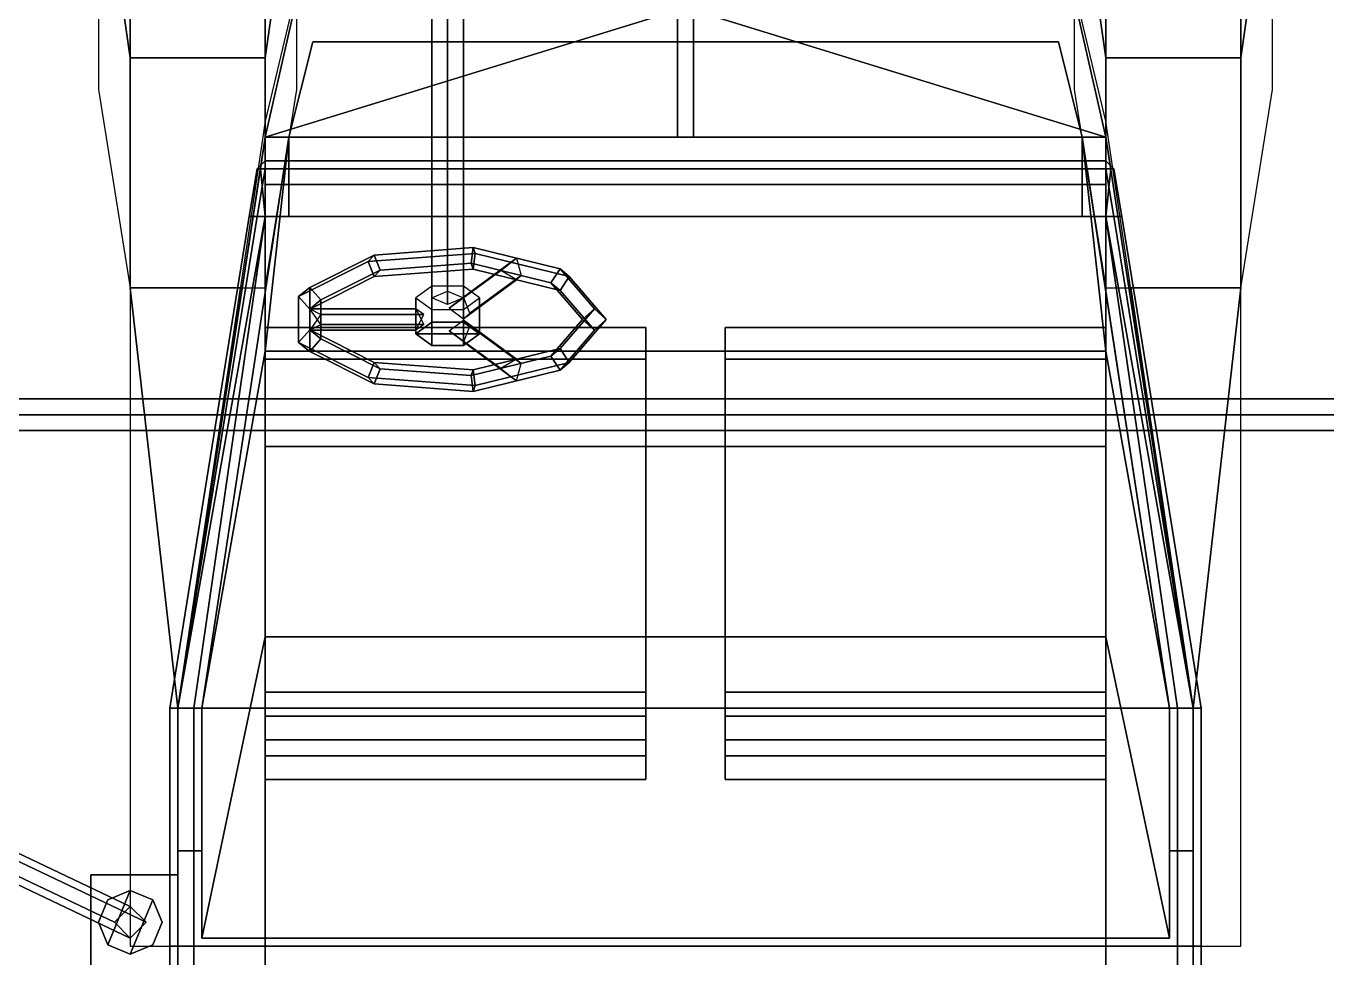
# Model space of a CAD drawing. Header units: millimetres. Extents: x -6 to 2, y -4 to 12.
# Drawn here: x -0.832 to 0.809, y -0.685 to 0.49 of the extents above; entities that cross this region are included whole.
import ezdxf

# ---------------------------------------------------------------- set-up
doc = ezdxf.new("R2010")
doc.units = ezdxf.units.MM
for name, color, linetype in [('antenna', 5, 'Continuous'), ('fenders', 1, 'Continuous'), ('internals', 3, 'Continuous'), ('seats', 3, 'Continuous')]:
    doc.layers.add(name, color=color, linetype=linetype)

msp = doc.modelspace()

# ---------------------------------------------------------------- linework, layer by layer
for points in [[(-0.3, 0.8444, 0.8043), (-0.32, 0.836, 0.7861), (-0.32, 0.1472, 1.1073), (-0.3, 0.1556, 1.1254)], [(-0.28, 0.836, 0.7861), (-0.3, 0.8444, 0.8043), (-0.3, 0.1556, 1.1254), (-0.28, 0.1472, 1.1073)], [(-0.32, 0.836, 0.7861), (-0.3, 0.8275, 0.768), (-0.3, 0.1387, 1.0892), (-0.32, 0.1472, 1.1073)], [(-0.3, 0.8275, 0.768), (-0.28, 0.836, 0.7861), (-0.28, 0.1472, 1.1073), (-0.3, 0.1387, 1.0892)], [(-0.43, 0.79, 1.06), (-0.43, 0.79, 0.33), (-0.53, 0.37, 0.33), (-0.53, 0.35, 0.49)], [(-0.43, 0.79, 1.06), (-0.43, 0.79, 1.06), (-0.53, 0.35, 0.49), (-0.53, 0.35, 1.11)], [(-0.53, 0.35, 1.11), (-0.53, 0.35, 1.11), (-0.01, 0.51, 1.17), (-0.43, 0.79, 1.06)], [(0.01, 0.51, 1.17), (0.01, 0.51, 1.17), (0.53, 0.35, 1.11), (0.43, 0.79, 1.06)], [(0.53, 0.37, 0.33), (0.43, 0.79, 0.33), (0.43, 0.79, 1.06), (0.53, 0.35, 0.49)], [(0.53, 0.35, 0.49), (0.43, 0.79, 1.06), (0.43, 0.79, 1.06), (0.53, 0.35, 1.11)], [(-0.53, 0.35, 1.11), (-0.53, 0.35, 1.11), (-0.01, 0.35, 1.19), (-0.01, 0.51, 1.17)], [(-0.01, 0.51, 1.17), (-0.01, 0.35, 1.19), (0.01, 0.35, 1.19), (0.01, 0.51, 1.17)], [(0.01, 0.35, 1.19), (0.01, 0.35, 1.19), (0.53, 0.35, 1.11), (0.01, 0.51, 1.17)], [(-0.53, 0.37, 0.33), (-0.64, -0.37, 0.33), (-0.64, -0.37, 0.49), (-0.53, 0.35, 0.49)], [(0.64, -0.37, 0.49), (0.64, -0.37, 0.33), (0.53, 0.37, 0.33), (0.53, 0.35, 0.49)], [(-0.53, 0.35, 0.49), (-0.64, -0.37, 0.49), (-0.64, -0.37, 1.08), (-0.53, 0.35, 1.08)], [(-0.53, 0.35, 1.08), (-0.5361, 0.31, 1.08), (-0.5361, 0.31, 1.23), (-0.53, 0.35, 1.23)], [(-0.53, 0.35, 1.23), (-0.5361, 0.31, 1.23), (-0.53, 0.25, 1.54), (-0.53, 0.29, 1.54)], [(0.53, 0.35, 1.23), (0.01, 0.35, 1.19), (-0.01, 0.35, 1.19), (-0.53, 0.35, 1.23)], [(-0.01, 0.35, 1.19), (-0.53, 0.35, 1.11), (-0.53, 0.35, 1.23), (-0.01, 0.35, 1.19)], [(-0.5, 0.29, 1.54), (-0.5, 0.35, 1.23), (-0.53, 0.35, 1.23), (-0.53, 0.29, 1.54)], [(-0.5, 0.35, 1.23), (-0.5, 0.31, 1.23), (0.5, 0.31, 1.23), (0.5, 0.35, 1.23)], [(-0.5, 0.25, 1.54), (-0.5, 0.31, 1.23), (-0.5, 0.35, 1.23), (-0.5, 0.29, 1.54)], [(0.53, 0.35, 1.23), (0.53, 0.35, 1.11), (0.01, 0.35, 1.19)], [(0.5, 0.35, 1.23), (0.5, 0.31, 1.23), (0.5, 0.25, 1.54), (0.5, 0.29, 1.54)], [(0.53, 0.29, 1.54), (0.53, 0.35, 1.23), (0.5, 0.35, 1.23), (0.5, 0.29, 1.54)], [(0.64, -0.37, 1.08), (0.64, -0.37, 0.49), (0.53, 0.35, 0.49), (0.53, 0.35, 1.08)], [(0.5361, 0.31, 1.23), (0.5361, 0.31, 1.08), (0.53, 0.35, 1.08), (0.53, 0.35, 1.23)], [(0.53, 0.25, 1.54), (0.5361, 0.31, 1.23), (0.53, 0.35, 1.23), (0.53, 0.29, 1.54)], [(-0.54, 0.31, 1.57), (-0.53, 0.31, 1.58), (-0.53, 0.31, 1.58), (-0.53, 0.32, 1.57)], [(-0.53, 0.31, 1.56), (-0.54, 0.31, 1.57), (-0.53, 0.32, 1.57), (-0.53, 0.31, 1.56)], [(-0.53, 0.31, 1.56), (-0.53, 0.32, 1.57), (0.53, 0.32, 1.57), (0.53, 0.31, 1.56)], [(-0.53, 0.32, 1.57), (-0.53, 0.31, 1.58), (0.53, 0.31, 1.58), (0.53, 0.32, 1.57)], [(0.53, 0.31, 1.58), (0.53, 0.31, 1.58), (0.54, 0.31, 1.57), (0.53, 0.32, 1.57)], [(0.53, 0.32, 1.57), (0.54, 0.31, 1.57), (0.53, 0.31, 1.56)], [(-0.54, 0.25, 1.56), (-0.55, 0.25, 1.57), (-0.54, 0.31, 1.57), (-0.53, 0.31, 1.56)], [(-0.55, 0.25, 1.57), (-0.54, 0.25, 1.58), (-0.53, 0.31, 1.58), (-0.54, 0.31, 1.57)], [(-0.54, 0.25, 1.58), (-0.53, 0.25, 1.61), (-0.53, 0.25, 1.61), (-0.53, 0.31, 1.58)], [(-0.53, 0.25, 1.54), (-0.5361, 0.31, 1.23), (-0.5, 0.31, 1.23), (-0.5, 0.25, 1.54)], [(-0.53, 0.25, 1.54), (-0.53, 0.25, 1.56), (-0.53, 0.31, 1.56), (-0.53, 0.29, 1.54)], [(-0.53, 0.29, 1.54), (-0.53, 0.31, 1.56), (0.53, 0.31, 1.56), (0.53, 0.29, 1.54)], [(-0.53, 0.31, 1.58), (-0.53, 0.25, 1.61), (0.53, 0.25, 1.61), (0.53, 0.31, 1.58)], [(0.5, 0.25, 1.54), (0.5, 0.31, 1.23), (0.5361, 0.31, 1.23), (0.53, 0.25, 1.54)], [(0.53, 0.31, 1.56), (0.53, 0.25, 1.56), (0.53, 0.25, 1.54), (0.53, 0.29, 1.54)], [(0.54, 0.31, 1.57), (0.55, 0.25, 1.57), (0.54, 0.25, 1.56), (0.53, 0.31, 1.56)], [(0.53, 0.31, 1.58), (0.54, 0.25, 1.58), (0.55, 0.25, 1.57), (0.54, 0.31, 1.57)], [(0.53, 0.25, 1.61), (0.53, 0.25, 1.61), (0.54, 0.25, 1.58), (0.53, 0.31, 1.58)], [(0.5, 0.29, 1.54), (0.5, 0.25, 1.54), (-0.5, 0.25, 1.54), (-0.5, 0.29, 1.54)], [(-0.64, -0.37, 1.56), (-0.65, -0.37, 1.57), (-0.55, 0.25, 1.57), (-0.54, 0.25, 1.56)], [(-0.65, -0.37, 1.57), (-0.64, -0.37, 1.58), (-0.54, 0.25, 1.58), (-0.55, 0.25, 1.57)], [(-0.64, -0.37, 1.54), (-0.64, -0.37, 1.56), (-0.53, 0.25, 1.56), (-0.53, 0.25, 1.54)], [(-0.64, -0.37, 1.58), (-0.62, -0.37, 1.63), (-0.53, 0.25, 1.61), (-0.54, 0.25, 1.58)], [(-0.62, -0.37, 1.63), (-0.53, -0.37, 1.68), (-0.53, -0.04, 1.66), (-0.53, 0.25, 1.61)], [(-0.53, 0.25, 1.61), (-0.53, -0.04, 1.66), (0.53, -0.04, 1.66), (0.53, 0.25, 1.61)], [(0.53, 0.25, 1.56), (0.64, -0.37, 1.56), (0.64, -0.37, 1.54), (0.53, 0.25, 1.54)], [(0.53, -0.04, 1.66), (0.53, -0.37, 1.68), (0.62, -0.37, 1.63), (0.53, 0.25, 1.61)], [(0.53, 0.25, 1.61), (0.62, -0.37, 1.63), (0.64, -0.37, 1.58), (0.54, 0.25, 1.58)], [(0.55, 0.25, 1.57), (0.65, -0.37, 1.57), (0.64, -0.37, 1.56), (0.54, 0.25, 1.56)], [(0.54, 0.25, 1.58), (0.64, -0.37, 1.58), (0.65, -0.37, 1.57), (0.55, 0.25, 1.57)], [(-0.4738, 0.1603, 1.171), (-0.4879, 0.1489, 1.182), (-0.4, 0.1932, 1.277), (-0.3925, 0.2013, 1.2589)], [(-0.4597, 0.1446, 1.1727), (-0.4738, 0.1603, 1.171), (-0.3925, 0.2013, 1.2589), (-0.385, 0.1822, 1.2534)], [(-0.3925, 0.2013, 1.2589), (-0.4, 0.1932, 1.277), (-0.2653, 0.2032, 1.2985), (-0.2679, 0.2106, 1.2788)], [(-0.4, 0.1932, 1.277), (-0.3925, 0.1741, 1.2715), (-0.2679, 0.1834, 1.2915), (-0.2653, 0.2032, 1.2985)], [(-0.385, 0.1822, 1.2534), (-0.3925, 0.2013, 1.2589), (-0.2679, 0.2106, 1.2788), (-0.2705, 0.1908, 1.2717)], [(-0.28, 0.1482, 1.1451), (-0.298, 0.1341, 1.1503), (-0.2331, 0.1816, 1.2522), (-0.2131, 0.1972, 1.2501)], [(-0.272, 0.1278, 1.1367), (-0.28, 0.1482, 1.1451), (-0.2131, 0.1972, 1.2501), (-0.2071, 0.1753, 1.2386)], [(-0.2705, 0.1908, 1.2717), (-0.2679, 0.2106, 1.2788), (-0.1583, 0.1839, 1.2214), (-0.1698, 0.1662, 1.219)], [(-0.2679, 0.2106, 1.2788), (-0.2653, 0.2032, 1.2985), (-0.1468, 0.1743, 1.2365), (-0.1583, 0.1839, 1.2214)], [(-0.2653, 0.2032, 1.2985), (-0.2679, 0.1834, 1.2915), (-0.1583, 0.1567, 1.2341), (-0.1468, 0.1743, 1.2365)], [(-0.4879, 0.1489, 1.182), (-0.4738, 0.1331, 1.1837), (-0.3925, 0.1741, 1.2715), (-0.4, 0.1932, 1.277)], [(-0.4738, 0.1331, 1.1837), (-0.4597, 0.1446, 1.1727), (-0.385, 0.1822, 1.2534), (-0.3925, 0.1741, 1.2715)], [(-0.3925, 0.1741, 1.2715), (-0.385, 0.1822, 1.2534), (-0.2705, 0.1908, 1.2717), (-0.2679, 0.1834, 1.2915)], [(-0.298, 0.1341, 1.1503), (-0.28, 0.121, 1.1577), (-0.2131, 0.17, 1.2628), (-0.2331, 0.1816, 1.2522)], [(-0.2679, 0.1834, 1.2915), (-0.2705, 0.1908, 1.2717), (-0.1698, 0.1662, 1.219), (-0.1583, 0.1567, 1.2341)], [(-0.1698, 0.1662, 1.219), (-0.1583, 0.1839, 1.2214), (-0.115, 0.1336, 1.1137), (-0.13, 0.12, 1.12)], [(-0.1583, 0.1839, 1.2214), (-0.1468, 0.1743, 1.2365), (-0.1, 0.12, 1.12), (-0.115, 0.1336, 1.1137)], [(-0.28, 0.121, 1.1577), (-0.272, 0.1278, 1.1367), (-0.2071, 0.1753, 1.2386), (-0.2131, 0.17, 1.2628)], [(-0.1583, 0.1567, 1.2341), (-0.1698, 0.1662, 1.219), (-0.13, 0.12, 1.12), (-0.115, 0.1064, 1.1263)], [(-0.1468, 0.1743, 1.2365), (-0.1583, 0.1567, 1.2341), (-0.115, 0.1064, 1.1263), (-0.1, 0.12, 1.12)], [(-0.4738, 0.1069, 1.0563), (-0.4879, 0.0911, 1.058), (-0.4879, 0.1489, 1.182), (-0.4738, 0.1603, 1.171)], [(-0.4879, 0.0911, 1.058), (-0.4738, 0.0797, 1.069), (-0.4738, 0.1331, 1.1837), (-0.4879, 0.1489, 1.182)], [(-0.4597, 0.0954, 1.0673), (-0.4738, 0.1069, 1.0563), (-0.4738, 0.1603, 1.171), (-0.4597, 0.1446, 1.1727)], [(-0.32, 0.1618, 1.1387), (-0.34, 0.1472, 1.1073), (-0.34, 0.1019, 1.1285), (-0.32, 0.1165, 1.1598)], [(-0.28, 0.1618, 1.1387), (-0.32, 0.1618, 1.1387), (-0.32, 0.1165, 1.1598), (-0.28, 0.1165, 1.1598)], [(-0.26, 0.1472, 1.1073), (-0.28, 0.1618, 1.1387), (-0.28, 0.1165, 1.1598), (-0.26, 0.1019, 1.1285)], [(-0.4738, 0.0797, 1.069), (-0.4597, 0.0954, 1.0673), (-0.4597, 0.1446, 1.1727), (-0.4738, 0.1331, 1.1837)], [(-0.33, 0.1263, 1.1336), (-0.34, 0.1336, 1.1137), (-0.4738, 0.1336, 1.1137), (-0.4597, 0.1263, 1.1336)], [(-0.34, 0.1336, 1.1137), (-0.33, 0.1137, 1.1064), (-0.4597, 0.1137, 1.1064), (-0.4738, 0.1336, 1.1137)], [(-0.34, 0.1472, 1.1073), (-0.32, 0.1325, 1.0759), (-0.32, 0.0872, 1.0971), (-0.34, 0.1019, 1.1285)], [(-0.32, 0.1325, 1.0759), (-0.28, 0.1325, 1.0759), (-0.28, 0.0872, 1.0971), (-0.32, 0.0872, 1.0971)], [(-0.28, 0.1325, 1.0759), (-0.26, 0.1472, 1.1073), (-0.26, 0.1019, 1.1285), (-0.28, 0.0872, 1.0971)], [(-0.13, 0.12, 1.12), (-0.115, 0.1336, 1.1137), (-0.1583, 0.0833, 1.0059), (-0.1698, 0.0738, 1.021)], [(-0.115, 0.1336, 1.1137), (-0.1, 0.12, 1.12), (-0.1468, 0.0657, 1.0035), (-0.1583, 0.0833, 1.0059)], [(-0.34, 0.1064, 1.1263), (-0.33, 0.1263, 1.1336), (-0.4597, 0.1263, 1.1336), (-0.4738, 0.1064, 1.1263)], [(-0.28, 0.1165, 1.1598), (-0.32, 0.1165, 1.1598), (-0.34, 0.1019, 1.1285), (-0.26, 0.1019, 1.1285)], [(-0.298, 0.1059, 1.0897), (-0.28, 0.119, 1.0823), (-0.2131, 0.07, 0.9772), (-0.2331, 0.0584, 0.9878)], [(-0.28, 0.119, 1.0823), (-0.272, 0.1122, 1.1033), (-0.2071, 0.0647, 1.0014), (-0.2131, 0.07, 0.9772)], [(-0.115, 0.1064, 1.1263), (-0.13, 0.12, 1.12), (-0.1698, 0.0738, 1.021), (-0.1583, 0.0561, 1.0186)], [(-0.1, 0.12, 1.12), (-0.115, 0.1064, 1.1263), (-0.1583, 0.0561, 1.0186), (-0.1468, 0.0657, 1.0035)], [(-0.3925, 0.0659, 0.9685), (-0.4, 0.0468, 0.963), (-0.4879, 0.0911, 1.058), (-0.4738, 0.1069, 1.0563)], [(-0.33, 0.1137, 1.1064), (-0.34, 0.1064, 1.1263), (-0.4738, 0.1064, 1.1263), (-0.4597, 0.1137, 1.1064)], [(-0.385, 0.0578, 0.9866), (-0.3925, 0.0659, 0.9685), (-0.4738, 0.1069, 1.0563), (-0.4597, 0.0954, 1.0673)], [(-0.26, 0.1019, 1.1285), (-0.34, 0.1019, 1.1285), (-0.32, 0.0872, 1.0971), (-0.28, 0.0872, 1.0971)], [(-0.28, 0.0918, 1.0949), (-0.298, 0.1059, 1.0897), (-0.2331, 0.0584, 0.9878), (-0.2131, 0.0428, 0.9899)], [(-0.272, 0.1122, 1.1033), (-0.28, 0.0918, 1.0949), (-0.2131, 0.0428, 0.9899), (-0.2071, 0.0647, 1.0014)], [(-0.4, 0.0468, 0.963), (-0.3925, 0.0387, 0.9811), (-0.4738, 0.0797, 1.069), (-0.4879, 0.0911, 1.058)], [(-0.3925, 0.0387, 0.9811), (-0.385, 0.0578, 0.9866), (-0.4597, 0.0954, 1.0673), (-0.4738, 0.0797, 1.069)], [(-0.1698, 0.0738, 1.021), (-0.1583, 0.0833, 1.0059), (-0.2679, 0.0566, 0.9485), (-0.2705, 0.0492, 0.9683)], [(-0.1583, 0.0833, 1.0059), (-0.1468, 0.0657, 1.0035), (-0.2653, 0.0368, 0.9415), (-0.2679, 0.0566, 0.9485)], [(-0.2679, 0.0566, 0.9485), (-0.2653, 0.0368, 0.9415), (-0.4, 0.0468, 0.963), (-0.3925, 0.0659, 0.9685)], [(-0.2705, 0.0492, 0.9683), (-0.2679, 0.0566, 0.9485), (-0.3925, 0.0659, 0.9685), (-0.385, 0.0578, 0.9866)], [(-0.1583, 0.0561, 1.0186), (-0.1698, 0.0738, 1.021), (-0.2705, 0.0492, 0.9683), (-0.2679, 0.0294, 0.9612)], [(-0.1468, 0.0657, 1.0035), (-0.1583, 0.0561, 1.0186), (-0.2679, 0.0294, 0.9612), (-0.2653, 0.0368, 0.9415)], [(-0.2679, 0.0294, 0.9612), (-0.2705, 0.0492, 0.9683), (-0.385, 0.0578, 0.9866), (-0.3925, 0.0387, 0.9811)], [(-0.2653, 0.0368, 0.9415), (-0.2679, 0.0294, 0.9612), (-0.3925, 0.0387, 0.9811), (-0.4, 0.0468, 0.963)], [(-0.53, -0.04, 1.66), (-0.53, -0.37, 1.68), (0.53, -0.37, 1.68), (0.53, -0.04, 1.66)], [(-0.64, -0.67, 1.56), (-0.65, -0.67, 1.57), (-0.65, -0.37, 1.57), (-0.64, -0.37, 1.56)], [(-0.65, -0.67, 1.57), (-0.64, -0.67, 1.58), (-0.64, -0.37, 1.58), (-0.65, -0.37, 1.57)], [(-0.64, -0.37, 0.33), (-0.64, -0.67, 0.33), (-0.64, -0.55, 1.08), (-0.64, -0.37, 0.49)], [(-0.64, -0.37, 0.49), (-0.64, -0.55, 1.08), (-0.64, -0.55, 1.08), (-0.64, -0.37, 1.08)], [(-0.64, -0.55, 1.54), (-0.64, -0.67, 1.56), (-0.64, -0.37, 1.56), (-0.64, -0.37, 1.54)], [(-0.64, -0.67, 1.58), (-0.62, -0.67, 1.63), (-0.62, -0.37, 1.63), (-0.64, -0.37, 1.58)], [(-0.62, -0.67, 1.63), (-0.53, -0.67, 1.68), (-0.53, -0.37, 1.68), (-0.62, -0.37, 1.63)], [(-0.53, -0.37, 1.68), (-0.53, -0.67, 1.68), (0.53, -0.67, 1.68), (0.53, -0.37, 1.68)], [(0.53, -0.37, 1.68), (0.53, -0.67, 1.68), (0.62, -0.67, 1.63), (0.62, -0.37, 1.63)], [(0.62, -0.37, 1.63), (0.62, -0.67, 1.63), (0.64, -0.67, 1.58), (0.64, -0.37, 1.58)], [(0.64, -0.55, 1.08), (0.64, -0.37, 0.49), (0.64, -0.37, 0.49), (0.64, -0.37, 1.08)], [(0.64, -0.55, 1.08), (0.64, -0.67, 0.33), (0.64, -0.37, 0.33), (0.64, -0.37, 0.49)], [(0.64, -0.37, 1.56), (0.64, -0.67, 1.56), (0.64, -0.55, 1.54), (0.64, -0.37, 1.54)], [(0.65, -0.37, 1.57), (0.65, -0.67, 1.57), (0.64, -0.67, 1.56), (0.64, -0.37, 1.56)], [(0.64, -0.37, 1.58), (0.64, -0.67, 1.58), (0.65, -0.67, 1.57), (0.65, -0.37, 1.57)], [(-0.64, -0.67, 0.33), (-0.64, -0.67, 1.56), (-0.64, -0.55, 1.54), (-0.64, -0.55, 1.08)], [(0.64, -0.55, 1.54), (0.64, -0.67, 1.56), (0.64, -0.67, 0.33), (0.64, -0.55, 1.08)], [(-0.75, -0.58, 0.33), (-0.75, -0.7, 0.33), (-0.75, -0.7, 0.5), (-0.75, -0.58, 0.5)], [(-0.64, -0.58, 0.5), (-0.64, -0.58, 0.33), (-0.75, -0.58, 0.33), (-0.75, -0.58, 0.5)], [(-0.64, -0.58, 0.33), (-0.64, -0.7, 0.33), (-0.75, -0.7, 0.33), (-0.75, -0.58, 0.33)], [(-0.75, -0.58, 0.5), (-0.75, -0.7, 0.5), (-0.64, -0.7, 0.5), (-0.64, -0.58, 0.5)], [(-0.7283, -0.6117, 2.5), (-0.74, -0.64, 2.5), (-0.7283, -0.6683, 2.5), (-0.7, -0.6, 2.5)], [(-0.7, -0.6, 0.5), (-0.7283, -0.6117, 0.5), (-0.7283, -0.6117, 2.5), (-0.7, -0.6, 2.5)], [(-0.7, -0.6, 2.5), (-0.7283, -0.6683, 2.5), (-0.7, -0.68, 2.5), (-0.6717, -0.6117, 2.5)], [(-0.6717, -0.6117, 0.5), (-0.7, -0.6, 0.5), (-0.7, -0.6, 2.5), (-0.6717, -0.6117, 2.5)], [(-0.7283, -0.6117, 0.5), (-0.74, -0.64, 0.5), (-0.74, -0.64, 2.5), (-0.7283, -0.6117, 2.5)], [(-0.6717, -0.6117, 2.5), (-0.7, -0.68, 2.5), (-0.6717, -0.6683, 2.5), (-0.66, -0.64, 2.5)], [(-0.66, -0.64, 0.5), (-0.6717, -0.6117, 0.5), (-0.6717, -0.6117, 2.5), (-0.66, -0.64, 2.5)], [(-0.74, -0.64, 0.5), (-0.7283, -0.6683, 0.5), (-0.7283, -0.6683, 2.5), (-0.74, -0.64, 2.5)], [(-0.6717, -0.6683, 0.5), (-0.66, -0.64, 0.5), (-0.66, -0.64, 2.5), (-0.6717, -0.6683, 2.5)], [(-0.7283, -0.6683, 0.5), (-0.7, -0.68, 0.5), (-0.7, -0.68, 2.5), (-0.7283, -0.6683, 2.5)], [(-0.7, -0.68, 0.5), (-0.6717, -0.6683, 0.5), (-0.6717, -0.6683, 2.5), (-0.7, -0.68, 2.5)], [(-0.65, -1.94, 1.57), (-0.64, -1.94, 1.58), (-0.64, -0.67, 1.58), (-0.65, -0.67, 1.57)], [(-0.64, -1.94, 1.56), (-0.65, -1.94, 1.57), (-0.65, -0.67, 1.57), (-0.64, -0.67, 1.56)], [(-0.64, -0.69, 1.22), (-0.64, -0.69, 1.54), (-0.64, -0.67, 1.56), (-0.64, -0.67, 0.33)], [(-0.64, -1.23, 1.54), (-0.64, -1.94, 1.56), (-0.64, -0.67, 1.56), (-0.64, -0.69, 1.54)], [(-0.64, -0.73, 0.33), (-0.64, -0.73, 0.49), (-0.64, -0.69, 1.22), (-0.64, -0.67, 0.33)], [(-0.64, -1.94, 1.58), (-0.62, -1.82, 1.63), (-0.62, -0.67, 1.63), (-0.64, -0.67, 1.58)], [(-0.62, -1.82, 1.63), (-0.53, -1.82, 1.68), (-0.53, -0.67, 1.68), (-0.62, -0.67, 1.63)], [(-0.53, -0.67, 1.68), (-0.53, -1.82, 1.68), (0.53, -1.82, 1.68), (0.53, -0.67, 1.68)], [(0.53, -0.67, 1.68), (0.53, -1.82, 1.68), (0.62, -1.82, 1.63), (0.62, -0.67, 1.63)], [(0.62, -0.67, 1.63), (0.62, -1.82, 1.63), (0.64, -1.94, 1.58), (0.64, -0.67, 1.58)], [(0.64, -0.67, 1.58), (0.64, -1.94, 1.58), (0.65, -1.94, 1.57), (0.65, -0.67, 1.57)], [(0.65, -0.67, 1.57), (0.65, -1.94, 1.57), (0.64, -1.94, 1.56), (0.64, -0.67, 1.56)], [(0.64, -0.67, 1.56), (0.64, -0.69, 1.54), (0.64, -0.69, 1.22), (0.64, -0.67, 0.33)], [(0.64, -0.67, 1.56), (0.64, -1.94, 1.56), (0.64, -1.23, 1.54), (0.64, -0.69, 1.54)], [(0.64, -0.69, 1.22), (0.64, -0.73, 0.49), (0.64, -0.73, 0.33), (0.64, -0.67, 0.33)]]:
    msp.add_3dface(points)
at = {"layer": 'antenna'}
for points in [[(-1.97, 0.02, 9), (-1.97, 0, 9.02), (2.03, 0), (2.01, 0.02)], [(-1.97, 0, 8.98), (-1.97, 0.02, 9), (2.01, 0.02), (1.99, 0)], [(-1.97, 0, 9.02), (-1.97, -0.02, 9), (2.01, -0.02), (2.03, 0)], [(-1.97, -0.02, 9), (-1.97, 0, 8.98), (1.99, 0), (2.01, -0.02)], [(-0.7, -0.62, 3), (-0.72, -0.64, 3), (-1.98, -0.04, 4.74), (-1.96, -0.02, 4.74)], [(-0.68, -0.64, 3), (-0.7, -0.62, 3), (-1.96, -0.02, 4.74), (-1.94, -0.04, 4.74)], [(-0.72, -0.64, 3), (-0.7, -0.66, 3), (-1.96, -0.06, 4.74), (-1.98, -0.04, 4.74)], [(-0.7, -0.66, 3), (-0.68, -0.64, 3), (-1.94, -0.04, 4.74), (-1.96, -0.06, 4.74)], [(-0.7, -0.62, 2.5), (-0.72, -0.64, 2.5), (-0.72, -0.64, 3), (-0.7, -0.62, 3)], [(-0.68, -0.64, 2.5), (-0.7, -0.62, 2.5), (-0.7, -0.62, 3), (-0.68, -0.64, 3)], [(-0.72, -0.64, 2.5), (-0.7, -0.66, 2.5), (-0.7, -0.66, 3), (-0.72, -0.64, 3)], [(-0.7, -0.66, 2.5), (-0.68, -0.64, 2.5), (-0.68, -0.64, 3), (-0.7, -0.66, 3)]]:
    msp.add_3dface(points, dxfattribs=at)
at = {"layer": 'fenders'}
for points in [[(-0.74, 0.84, 0.61), (-0.74, 0.73, 0.42), (-0.7, 0.45, 0.45), (-0.7, 0.77, 0.61)], [(-0.49, 0.73, 0.42), (-0.49, 0.84, 0.61), (-0.53, 0.77, 0.61), (-0.53, 0.45, 0.45)], [(0.53, 0.45, 0.45), (0.53, 0.77, 0.61), (0.49, 0.84, 0.61), (0.49, 0.73, 0.42)], [(0.7, 0.77, 0.61), (0.7, 0.45, 0.45), (0.74, 0.73, 0.42), (0.74, 0.84, 0.61)], [(-0.7, 0.77, 0.61), (-0.7, 0.45, 0.45), (-0.53, 0.45, 0.45), (-0.53, 0.77, 0.61)], [(0.53, 0.77, 0.61), (0.53, 0.45, 0.45), (0.7, 0.45, 0.45), (0.7, 0.77, 0.61)], [(-0.74, 0.73, 0.42), (-0.74, 0.41, 0.33), (-0.7, 0.16, 0.33), (-0.7, 0.45, 0.45)], [(-0.49, 0.41, 0.33), (-0.49, 0.73, 0.42), (-0.53, 0.45, 0.45), (-0.53, 0.16, 0.33)], [(0.53, 0.16, 0.33), (0.53, 0.45, 0.45), (0.49, 0.73, 0.42), (0.49, 0.41, 0.33)], [(0.7, 0.45, 0.45), (0.7, 0.16, 0.33), (0.74, 0.41, 0.33), (0.74, 0.73, 0.42)], [(-0.7, 0.45, 0.45), (-0.7, 0.16, 0.33), (-0.53, 0.16, 0.33), (-0.53, 0.45, 0.45)], [(0.53, 0.45, 0.45), (0.53, 0.16, 0.33), (0.7, 0.16, 0.33), (0.7, 0.45, 0.45)], [(-0.7, 0.16, 0.33), (-0.7, -0.67, 0.33), (-0.64, -0.67, 0.33), (-0.64, -0.37, 0.33)], [(-0.5612, 0.16, 0.33), (-0.7, 0.16, 0.33), (-0.64, -0.37, 0.33), (-0.5612, 0.16, 0.33)], [(0.7, 0.16, 0.33), (0.5612, 0.16, 0.33), (0.64, -0.37, 0.33), (0.7, 0.16, 0.33)], [(0.64, -0.37, 0.33), (0.64, -0.67, 0.33), (0.7, -0.67, 0.33), (0.7, 0.16, 0.33)]]:
    msp.add_3dface(points, dxfattribs=at)
at = {"layer": 'internals'}
for points in [[(-0.5, 0.35, 0.41), (0.5, 0.35, 0.41), (0.47, 0.47, 0.41), (-0.47, 0.47, 0.41)], [(-0.5, 0.35, 1.08), (-0.5, 0.35, 0.41), (-0.47, 0.47, 0.41), (-0.5, 0.35, 1.08)], [(-0.5, 0.35, 1.08), (-0.47, 0.47, 0.41), (0.47, 0.47, 0.41), (0.5, 0.35, 1.08)], [(0.47, 0.47, 0.41), (0.5, 0.35, 0.41), (0.5, 0.35, 1.08)], [(-0.61, -0.37, 1.08), (-0.61, -0.37, 0.41), (-0.5, 0.35, 0.41), (-0.5, 0.35, 1.08)], [(-0.61, -0.37, 0.41), (-0.53, 0.08, 0.41), (-0.5, 0.35, 0.41), (-0.61, -0.37, 0.41)], [(-0.53, 0.08, 0.41), (0.53, 0.08, 0.41), (0.5, 0.35, 0.41), (-0.5, 0.35, 0.41)], [(0.5, 0.35, 0.41), (0.61, -0.37, 0.41), (0.61, -0.37, 1.08), (0.5, 0.35, 1.08)], [(0.53, 0.08, 0.41), (0.61, -0.37, 0.41), (0.5, 0.35, 0.41), (0.53, 0.08, 0.41)], [(-0.64, -0.37, 1.08), (-0.61, -0.37, 1.08), (-0.5061, 0.31, 1.08), (-0.5361, 0.31, 1.08)], [(-0.5361, 0.31, 1.23), (-0.5361, 0.31, 1.08), (0.5361, 0.31, 1.08), (0.5361, 0.31, 1.23)], [(0.5061, 0.31, 1.08), (0.61, -0.37, 1.08), (0.64, -0.37, 1.08), (0.5361, 0.31, 1.08)], [(-0.61, -0.66, 0.41), (-0.53, -0.28, 0.41), (-0.53, 0.08, 0.41), (-0.61, -0.37, 0.41)], [(-0.05, -0.28, 0.41), (0.05, -0.28, 0.41), (0.05, 0.08, 0.41), (-0.05, 0.08, 0.41)], [(0.53, -0.28, 0.41), (0.61, -0.66, 0.41), (0.61, -0.37, 0.41), (0.53, 0.08, 0.41)], [(-0.61, -0.66, 0.41), (0.61, -0.66, 0.41), (0.53, -0.28, 0.41), (-0.53, -0.28, 0.41)], [(-0.64, -0.37, 1.08), (-0.64, -0.55, 1.08), (-0.61, -0.55, 1.08), (-0.61, -0.37, 1.08)], [(-0.61, -0.37, 1.08), (-0.61, -0.55, 1.08), (-0.61, -0.66, 0.41), (-0.61, -0.37, 0.41)], [(0.61, -0.37, 1.08), (0.61, -0.55, 1.08), (0.64, -0.55, 1.08), (0.64, -0.37, 1.08)], [(0.61, -0.37, 0.41), (0.61, -0.66, 0.41), (0.61, -0.55, 1.08), (0.61, -0.37, 1.08)], [(-0.64, -0.55, 1.08), (-0.64, -0.55, 1.54), (-0.61, -0.55, 1.54), (-0.61, -0.55, 1.08)], [(-0.61, -0.55, 1.08), (-0.61, -0.55, 1.54), (-0.61, -0.66, 1.56), (-0.61, -0.66, 0.41)], [(0.61, -0.55, 1.08), (0.61, -0.55, 1.54), (0.64, -0.55, 1.54), (0.64, -0.55, 1.08)], [(0.61, -0.66, 0.41), (0.61, -0.66, 1.56), (0.61, -0.55, 1.54), (0.61, -0.55, 1.08)], [(-0.61, -0.66, 1.56), (0.61, -0.66, 1.56), (0.61, -0.66, 0.41), (-0.61, -0.66, 0.41)]]:
    msp.add_3dface(points, dxfattribs=at)
at = {"layer": 'seats'}
for points in [[(-0.53, 0.11, 0.69), (-0.53, 0.08, 0.41), (-0.53, -0.28, 0.41), (-0.53, 0.07, 0.72)], [(-0.05, 0.07, 0.72), (-0.05, 0.11, 0.69), (-0.53, 0.11, 0.69), (-0.53, 0.07, 0.72)], [(-0.05, 0.11, 0.69), (-0.05, 0.08, 0.41), (-0.53, 0.08, 0.41), (-0.53, 0.11, 0.69)], [(-0.05, -0.28, 0.41), (-0.05, 0.08, 0.41), (-0.05, 0.11, 0.69), (-0.05, 0.07, 0.72)], [(0.05, 0.11, 0.69), (0.05, 0.08, 0.41), (0.05, -0.28, 0.41), (0.05, 0.07, 0.72)], [(0.53, 0.11, 0.69), (0.53, 0.08, 0.41), (0.05, 0.08, 0.41), (0.05, 0.11, 0.69)], [(0.53, 0.07, 0.72), (0.53, 0.11, 0.69), (0.05, 0.11, 0.69), (0.05, 0.07, 0.72)], [(0.53, -0.28, 0.41), (0.53, 0.08, 0.41), (0.53, 0.11, 0.69), (0.53, 0.07, 0.72)], [(-0.05, -0.04, 0.71), (-0.05, 0.07, 0.72), (-0.53, 0.07, 0.72), (-0.53, -0.04, 0.71)], [(-0.53, 0.07, 0.72), (-0.53, -0.28, 0.41), (-0.53, -0.38, 0.53), (-0.53, -0.04, 0.71)], [(-0.05, -0.38, 0.53), (-0.05, -0.28, 0.41), (-0.05, 0.07, 0.72), (-0.05, -0.04, 0.71)], [(0.05, 0.07, 0.72), (0.05, -0.28, 0.41), (0.05, -0.38, 0.53), (0.05, -0.04, 0.71)], [(0.53, -0.04, 0.71), (0.53, 0.07, 0.72), (0.05, 0.07, 0.72), (0.05, -0.04, 0.71)], [(0.53, -0.38, 0.53), (0.53, -0.28, 0.41), (0.53, 0.07, 0.72), (0.53, -0.04, 0.71)], [(-0.05, -0.35, 0.65), (-0.05, -0.04, 0.71), (-0.53, -0.04, 0.71), (-0.53, -0.35, 0.65)], [(-0.53, -0.04, 0.71), (-0.53, -0.38, 0.53), (-0.53, -0.43, 0.54), (-0.53, -0.35, 0.65)], [(-0.05, -0.43, 0.54), (-0.05, -0.38, 0.53), (-0.05, -0.04, 0.71), (-0.05, -0.35, 0.65)], [(0.05, -0.04, 0.71), (0.05, -0.38, 0.53), (0.05, -0.43, 0.54), (0.05, -0.35, 0.65)], [(0.53, -0.35, 0.65), (0.53, -0.04, 0.71), (0.05, -0.04, 0.71), (0.05, -0.35, 0.65)], [(0.53, -0.43, 0.54), (0.53, -0.38, 0.53), (0.53, -0.04, 0.71), (0.53, -0.35, 0.65)], [(-0.53, -0.38, 0.53), (-0.53, -0.28, 0.41), (-0.05, -0.28, 0.41), (-0.05, -0.38, 0.53)], [(0.05, -0.38, 0.53), (0.05, -0.28, 0.41), (0.53, -0.28, 0.41), (0.53, -0.38, 0.53)], [(-0.53, -0.35, 0.92), (-0.53, -0.43, 0.92), (-0.53, -0.46, 1.09), (-0.53, -0.41, 1.09)], [(-0.05, -0.41, 1.09), (-0.05, -0.35, 0.92), (-0.53, -0.35, 0.92), (-0.53, -0.41, 1.09)], [(-0.05, -0.35, 0.92), (-0.05, -0.35, 0.65), (-0.53, -0.35, 0.65), (-0.53, -0.35, 0.92)], [(-0.53, -0.35, 0.65), (-0.53, -0.43, 0.54), (-0.53, -0.43, 0.92), (-0.53, -0.35, 0.92)], [(-0.05, -0.46, 1.09), (-0.05, -0.43, 0.92), (-0.05, -0.35, 0.92), (-0.05, -0.41, 1.09)], [(-0.05, -0.43, 0.92), (-0.05, -0.43, 0.54), (-0.05, -0.35, 0.65), (-0.05, -0.35, 0.92)], [(0.05, -0.35, 0.92), (0.05, -0.43, 0.92), (0.05, -0.46, 1.09), (0.05, -0.41, 1.09)], [(0.53, -0.41, 1.09), (0.53, -0.35, 0.92), (0.05, -0.35, 0.92), (0.05, -0.41, 1.09)], [(0.05, -0.35, 0.65), (0.05, -0.43, 0.54), (0.05, -0.43, 0.92), (0.05, -0.35, 0.92)], [(0.53, -0.35, 0.92), (0.53, -0.35, 0.65), (0.05, -0.35, 0.65), (0.05, -0.35, 0.92)], [(0.53, -0.46, 1.09), (0.53, -0.43, 0.92), (0.53, -0.35, 0.92), (0.53, -0.41, 1.09)], [(0.53, -0.43, 0.92), (0.53, -0.43, 0.54), (0.53, -0.35, 0.65), (0.53, -0.35, 0.92)], [(-0.53, -0.43, 0.54), (-0.53, -0.38, 0.53), (-0.05, -0.38, 0.53), (-0.05, -0.43, 0.54)], [(0.05, -0.43, 0.54), (0.05, -0.38, 0.53), (0.53, -0.38, 0.53), (0.53, -0.43, 0.54)], [(-0.53, -0.41, 1.09), (-0.53, -0.46, 1.09), (-0.05, -0.46, 1.09), (-0.05, -0.41, 1.09)], [(0.05, -0.41, 1.09), (0.05, -0.46, 1.09), (0.53, -0.46, 1.09), (0.53, -0.41, 1.09)], [(-0.53, -0.46, 1.09), (-0.53, -0.43, 0.92), (-0.05, -0.43, 0.92), (-0.05, -0.46, 1.09)], [(-0.53, -0.43, 0.92), (-0.53, -0.43, 0.54), (-0.05, -0.43, 0.54), (-0.05, -0.43, 0.92)], [(0.05, -0.46, 1.09), (0.05, -0.43, 0.92), (0.53, -0.43, 0.92), (0.53, -0.46, 1.09)], [(0.05, -0.43, 0.92), (0.05, -0.43, 0.54), (0.53, -0.43, 0.54), (0.53, -0.43, 0.92)]]:
    msp.add_3dface(points, dxfattribs=at)

doc.saveas('drawing.dxf')
